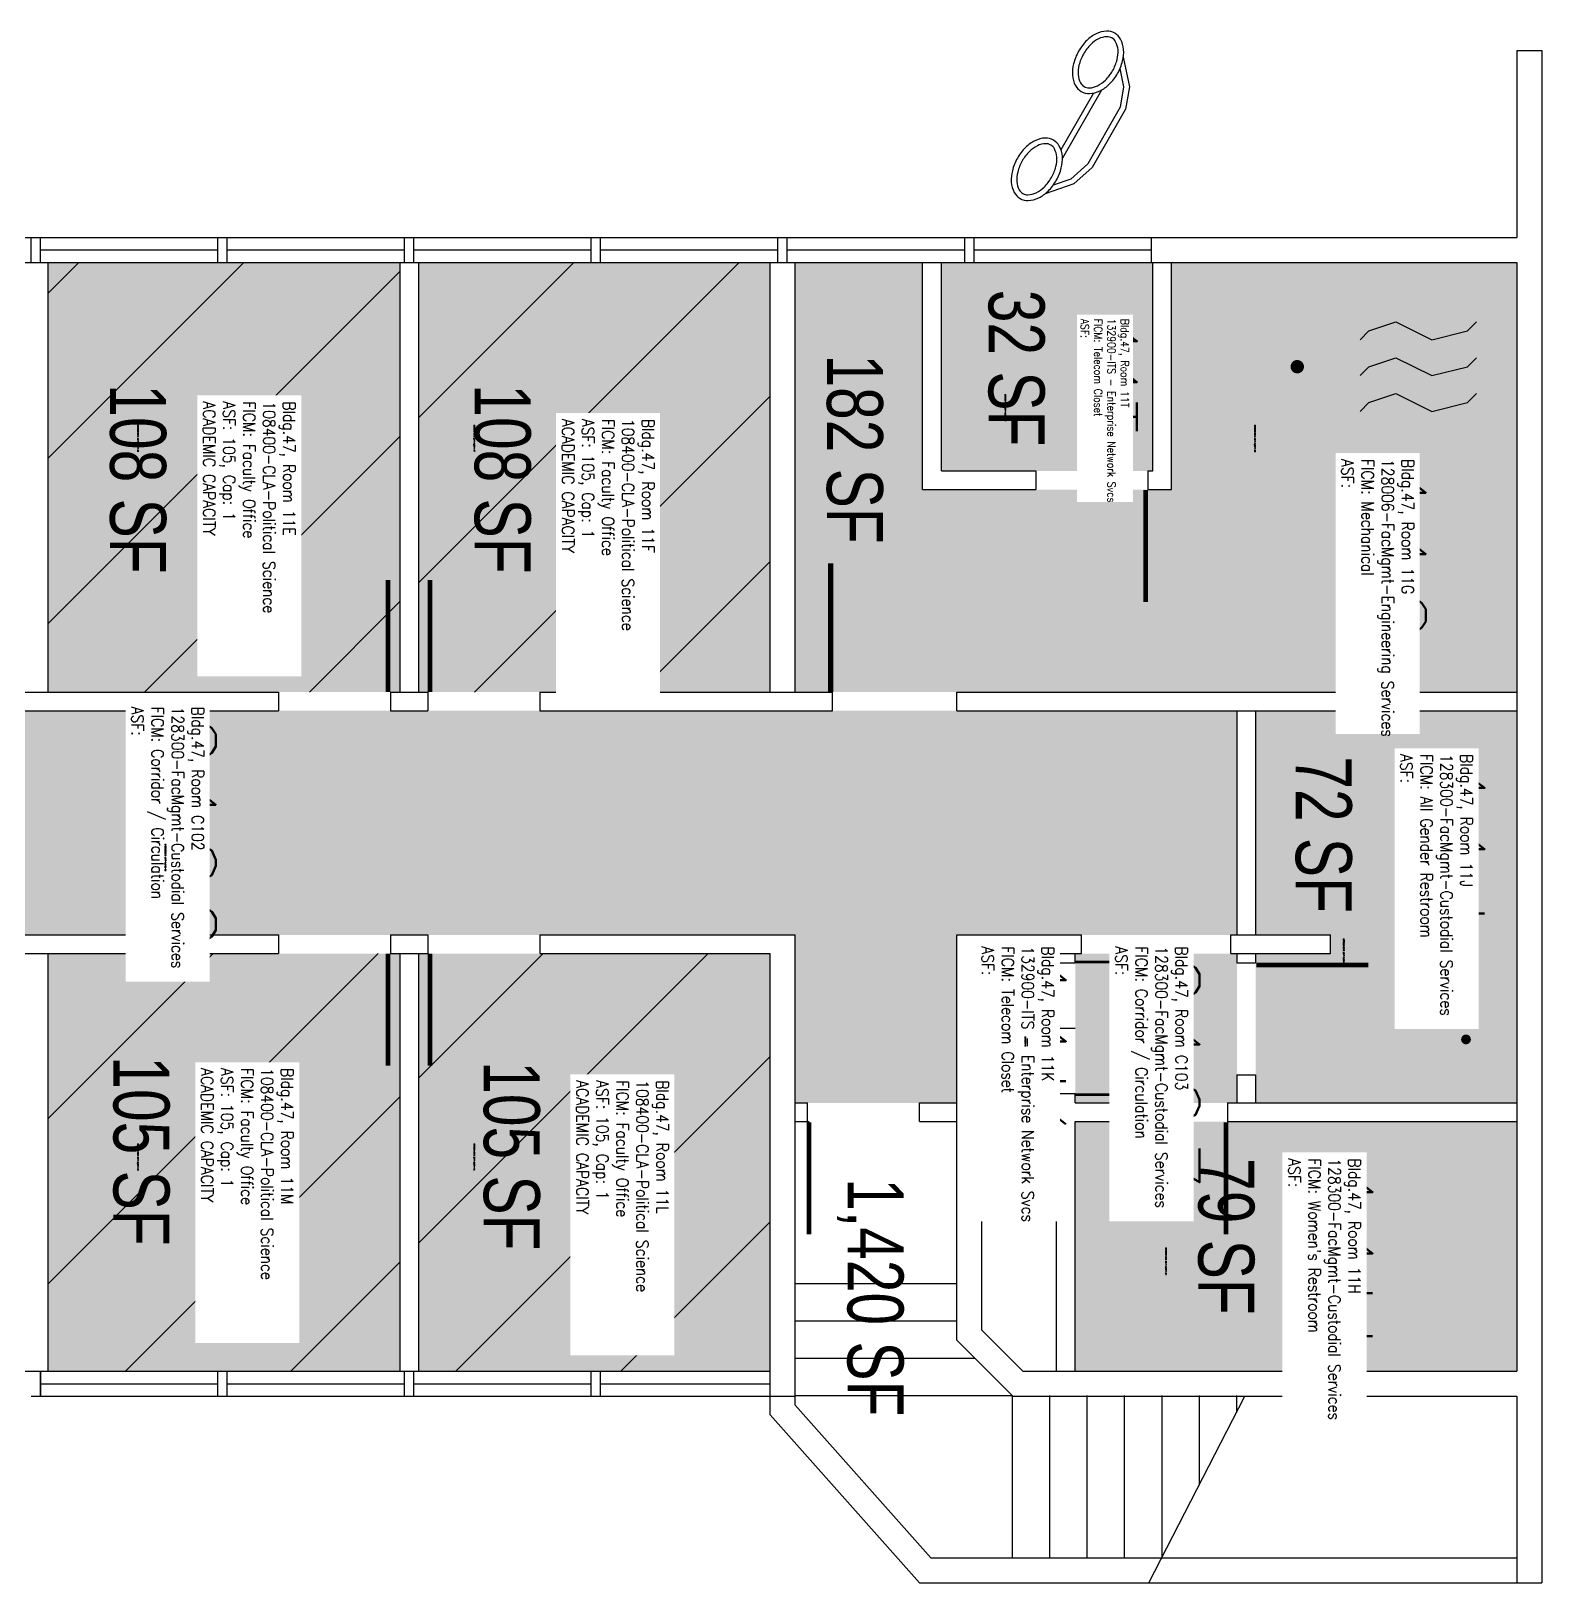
# Model space of a CAD drawing. Header units: inches. Extents: x -4 to 1564, y 0 to 1512.
# Drawn here: x 1078.5 to 1564, y 775.7 to 1274.2 of the extents above; entities that cross this region are included whole.
import ezdxf
from ezdxf.enums import TextEntityAlignment as Align

# ---------------------------------------------------------------- set-up
doc = ezdxf.new("R2010")
doc.units = ezdxf.units.IN
doc.header["$LTSCALE"] = 0.25
doc.header["$MEASUREMENT"] = 0
doc.layers.get('0').update_dxf_attribs({"linetype": 'CONTINUOUS'})
for name, color, linetype in [('A-DOOR', 2, 'CONTINUOUS'), ('A-FLOR', 3, 'CONTINUOUS'), ('A-GLAZ', 1, 'CONTINUOUS'), ('A-GLAZ-SILL', 2, 'CONTINUOUS'), ('A-IDEN-CNUM', 7, 'CONTINUOUS'), ('A-IDEN-ICON', 4, 'CONTINUOUS'), ('A-IDEN-RNUM', 7, 'CONTINUOUS'), ('A-IDEN-SNUM', 4, 'CONTINUOUS'), ('A-IDEN-VNUM', 4, 'CONTINUOUS'), ('A-WALL', 5, 'CONTINUOUS'), ('AREA-TEXT', 3, 'CONTINUOUS'), ('Rooms-Capacity', 4, 'CONTINUOUS'), ('Rooms-Category-Color', 7, 'CONTINUOUS'), ('Rooms-College-Color', 7, 'CONTINUOUS'), ('Rooms-Department-Color', 7, 'CONTINUOUS'), ('Rooms-Division-Color', 7, 'CONTINUOUS'), ('Rooms-Information', 7, 'CONTINUOUS')]:
    doc.layers.add(name, color=color, linetype=linetype)
doc.styles.add('AREA', font='arial.ttf', dxfattribs={"width": 0.75, "height": 18})
doc.styles.add('ROOMSNUMBER', font='txt.shx', dxfattribs={"height": 0.03})
doc.styles.add('ROOMVNUMBER', font='simplex.shx', dxfattribs={"width": 0.85})

# ---------------------------------------------------------------- blocks, each defined once
blk = doc.blocks.new('Cpmech')
at = {"color": 0, "linetype": 'ByBlock'}
for p, q in [((0.005, 0.025), (0.015, 0.035)), ((0.015, 0.035), (0.045, 0.045)), ((0.045, 0.045), (0.085, 0.025)), ((0.085, 0.025), (0.125, 0.035)), ((0.125, 0.035), (0.135, 0.045)), ((0.015, -0.005), (0.045, 0.005)), ((0.045, 0.005), (0.085, -0.015)), ((0.125, -0.005), (0.135, 0.005)), ((0.005, -0.015), (0.015, -0.005)), ((0.085, -0.015), (0.125, -0.005)), ((0.005, -0.055), (0.015, -0.045)), ((0.015, -0.045), (0.045, -0.035)), ((0.045, -0.035), (0.085, -0.055)), ((0.085, -0.055), (0.125, -0.045)), ((0.125, -0.045), (0.135, -0.035))]:
    blk.add_line(p, q, dxfattribs=at)
for points in [[(-0.025, -0.005, 0, 0.02, 0), (-0.025, 0.035, 0.02, 0.02, 0), (-0.025, 0.055, 0.02, 0, 0), (-0.025, 0.065, 0, 0, 0)], [(-0.025, -0.005, 0, 0.02, 0), (-0.025, -0.045, 0.02, 0.02, 0), (-0.025, -0.065, 0.02, 0, 0), (-0.025, -0.075, 0, 0, 0)]]:
    blk.add_lwpolyline(points, format="xyseb", dxfattribs=at)
at = {"color": 0, "linetype": 'ByBlock', "const_width": 0.015}
blk.add_lwpolyline([(-0.025, -0.005), (-0.065, -0.005)], dxfattribs=at)
at = {"color": 0, "linetype": 'ByBlock', "const_width": 0.0075}
blk.add_lwpolyline([(-0.0682, -0.0069, 1), (-0.0618, -0.0031, 1)], format="xyb", close=True, dxfattribs=at)
blk = doc.blocks.new('Cpwomen')
at = {"color": 0, "linetype": 'ByBlock', "const_width": 0.015}
blk.add_lwpolyline([(-0.0375, 0, 1), (0.0475, 0, 1)], format="xyb", close=True, dxfattribs=at)
for points in [[(0.005, -0.04), (0.005, -0.1)], [(-0.025, -0.07), (0.035, -0.07)]]:
    blk.add_lwpolyline(points, dxfattribs=at)
blk = doc.blocks.new('CPPHONE')
for p, q in [((0.0169, 0.0279), (-0.0182, -0.0329)), ((0.0096, 0.0252), (-0.0196, -0.0252))]:
    blk.add_line(p, q)
for points in [[(0.0288, 0.0786, 0.139889), (0.0216, 0.0804, 0.107118), (0.0122, 0.0781, 0.079812), (0.0039, 0.0722, 0.067459), (-0.0035, 0.0626, 0.067459), (-0.008, 0.0515, 0.079812), (-0.009, 0.0413, 0.107118), (-0.0064, 0.032, 0.139889), (-0.0012, 0.0267, 0.139889), (0.0061, 0.0248, 0.107118), (0.0155, 0.0272, 0.079812), (0.0238, 0.0331, 0.067459), (0.0312, 0.0426, 0.067459), (0.0357, 0.0538, 0.079812), (0.0367, 0.0639, 0.107118), (0.034, 0.0732, 0.139889)], [(0.0263, 0.0743, 0.139889), (0.0218, 0.0754, 0.107118), (0.0144, 0.0736, 0.079812), (0.0074, 0.0686, 0.067459), (0.0008, 0.0601, 0.067459), (-0.0032, 0.0502, 0.079812), (-0.004, 0.0417, 0.107118), (-0.0019, 0.0344, 0.139889), (0.0013, 0.031, 0.139889), (0.0059, 0.0298, 0.107118), (0.0133, 0.0317, 0.079812), (0.0203, 0.0367, 0.067459), (0.0268, 0.0451, 0.067459), (0.0309, 0.055, 0.079812), (0.0317, 0.0636, 0.107118), (0.0296, 0.0709, 0.139889)], [(-0.0262, -0.0167, 0.139889), (-0.0334, -0.0148, 0.107118), (-0.0428, -0.0172, 0.079812), (-0.0511, -0.0231, 0.067459), (-0.0585, -0.0326, 0.067459), (-0.063, -0.0438, 0.079812), (-0.064, -0.0539, 0.107118), (-0.0614, -0.0632, 0.139889), (-0.0562, -0.0686, 0.139889), (-0.0489, -0.0704, 0.107118), (-0.0395, -0.0681, 0.079812), (-0.0312, -0.0622, 0.067459), (-0.0238, -0.0526, 0.067459), (-0.0193, -0.0415, 0.079812), (-0.0183, -0.0313, 0.107118), (-0.021, -0.022, 0.139889)], [(-0.0287, -0.021, 0.139889), (-0.0332, -0.0198, 0.107118), (-0.0406, -0.0217, 0.079812), (-0.0476, -0.0267, 0.067459), (-0.0542, -0.0351, 0.067459), (-0.0582, -0.045, 0.079812), (-0.059, -0.0536, 0.107118), (-0.0569, -0.0609, 0.139889), (-0.0537, -0.0643, 0.139889), (-0.0491, -0.0654, 0.107118), (-0.0417, -0.0636, 0.079812), (-0.0347, -0.0586, 0.067459), (-0.0282, -0.0501, 0.067459), (-0.0241, -0.0402, 0.079812), (-0.0233, -0.0317, 0.107118), (-0.0254, -0.0244, 0.139889)]]:
    blk.add_lwpolyline(points, format="xyb", close=True)
for points in [[(0.0364, 0.0572), (0.0417, 0.0308), (0.0382, 0.0108), (0.0082, -0.0411), (-0.0083, -0.0558), (-0.0338, -0.0645)], [(0.0334, 0.047), (0.0366, 0.0307), (0.0334, 0.0126), (0.0043, -0.0379), (-0.0109, -0.0514), (-0.0265, -0.0567)]]:
    blk.add_lwpolyline(points)
blk = doc.blocks.new('CPBATH')
at = {"color": 0, "linetype": 'ByBlock', "const_width": 0.0127}
for points in [[(0.0571, 0.0168, 0.861492), (-0.0551, 0, 1)], [(0.0571, 0.0168, 0.729002), (-0.0084, -0.0042, 1)], [(-0.0551, 0, 0.726902), (0.0487, -0.0337, 1)], [(-0.0084, -0.0042, 0.609468), (0.0487, -0.0337, 1)]]:
    blk.add_lwpolyline(points, format="xyb", dxfattribs=at)
at = {"color": 0, "linetype": 'ByBlock', "const_width": 0.00637}
for points in [[(0.0544, 0.0152, 1), (0.0599, 0.0184, 1)], [(0.0459, -0.0353, 1), (0.0515, -0.0321, 1)]]:
    blk.add_lwpolyline(points, format="xyb", close=True, dxfattribs=at)

msp = doc.modelspace()

# ---------------------------------------------------------------- hatches: boundary and pattern name
at = {"layer": 'Rooms-Capacity'}
h = msp.add_hatch(dxfattribs=at)
h.set_pattern_fill('ANSI31', color=256, scale=300, style=0)
h.paths.add_polyline_path([(1197, 1199.92), (1141.5, 1199.92), (1138.5, 1199.92), (1083.96, 1199.92), (1083.96, 1061.89), (1197, 1061.89)])
h = msp.add_hatch(dxfattribs=at)
h.set_pattern_fill('ANSI31', color=256, scale=300, style=0)
h.paths.add_polyline_path([(1316, 1199.92), (1261.5, 1199.92), (1258.5, 1199.92), (1203, 1199.92), (1203, 1061.89), (1316, 1061.89)])
h = msp.add_hatch(dxfattribs=at)
h.set_pattern_fill('ANSI31', color=256, scale=300, style=0)
h.paths.add_polyline_path([(1197, 977.89), (1083.96, 977.89), (1083.96, 843.74), (1138.5, 843.74), (1141.5, 843.74), (1197, 843.74)])
h = msp.add_hatch(dxfattribs=at)
h.set_pattern_fill('ANSI31', color=256, scale=300, style=0)
h.paths.add_polyline_path([(1316, 977.89), (1203, 977.89), (1203, 843.74), (1258.5, 843.74), (1261.5, 843.74), (1316, 843.74)])
at = {"layer": 'Rooms-Category-Color', "true_color": 0xfa9ba3}
for points in [[(1197, 1199.92), (1141.5, 1199.92), (1138.5, 1199.92), (1083.96, 1199.92), (1083.96, 1061.89), (1197, 1061.89)], [(1316, 1199.92), (1261.5, 1199.92), (1258.5, 1199.92), (1203, 1199.92), (1203, 1061.89), (1316, 1061.89)], [(1197, 977.89), (1083.96, 977.89), (1083.96, 843.74), (1138.5, 843.74), (1141.5, 843.74), (1197, 843.74)], [(1316, 977.89), (1203, 977.89), (1203, 843.74), (1258.5, 843.74), (1261.5, 843.74), (1316, 843.74)]]:
    msp.add_hatch(color=241, dxfattribs=at).paths.add_polyline_path(points)
at = {"layer": 'Rooms-Category-Color', "true_color": 0xadadad}
for points in [[(1324, 1061.89), (1555.96, 1061.89), (1555.96, 1199.92), (1445, 1199.92), (1445, 1126.92), (1365, 1126.92), (1365, 1199.92), (1324, 1199.92)], [(1371, 1132.92), (1371, 1199.92), (1439, 1199.92), (1439, 1132.92)], [(1324, 983.89), (1324, 929.89), (1375.99, 929.89), (1375.99, 983.89), (1463.99, 983.89), (1465.96, 983.89), (1465.96, 1055.89), (661.04, 1055.89), (661.04, 1053.88), (661.04, 1039.89), (661.04, 1037.89), (661.04, 999.88), (661.04, 985.89), (661.04, 983.89)], [(1471.96, 1055.89), (1471.96, 983.89), (1496.03, 983.89), (1496.03, 977.89), (1471.96, 977.89), (1471.96, 929.89), (1555.96, 929.89), (1555.96, 1055.89)], [(1408.03, 977.89), (1384.03, 977.89), (1384.03, 929.89), (1408.03, 929.89)], [(1414.03, 929.89), (1426.96, 929.89), (1465.96, 929.89), (1465.96, 977.89), (1463.99, 977.89), (1414.03, 977.89)], [(1426.96, 923.89), (1414.03, 923.89), (1414.03, 843.74), (1555.96, 843.74), (1555.96, 923.89)]]:
    msp.add_hatch(color=253, dxfattribs=at).paths.add_polyline_path(points)
at = {"layer": 'Rooms-College-Color', "true_color": 0xb2d6e9}
for points in [[(1197, 1199.92), (1141.5, 1199.92), (1138.5, 1199.92), (1083.96, 1199.92), (1083.96, 1061.89), (1197, 1061.89)], [(1316, 1199.92), (1261.5, 1199.92), (1258.5, 1199.92), (1203, 1199.92), (1203, 1061.89), (1316, 1061.89)], [(1197, 977.89), (1083.96, 977.89), (1083.96, 843.74), (1138.5, 843.74), (1141.5, 843.74), (1197, 843.74)], [(1316, 977.89), (1203, 977.89), (1203, 843.74), (1258.5, 843.74), (1261.5, 843.74), (1316, 843.74)]]:
    msp.add_hatch(color=254, dxfattribs=at).paths.add_polyline_path(points)
at = {"layer": 'Rooms-College-Color', "true_color": 0xadadad}
for points in [[(1324, 1061.89), (1555.96, 1061.89), (1555.96, 1199.92), (1445, 1199.92), (1445, 1126.92), (1365, 1126.92), (1365, 1199.92), (1324, 1199.92)], [(1371, 1132.92), (1371, 1199.92), (1439, 1199.92), (1439, 1132.92)], [(1324, 983.89), (1324, 929.89), (1375.99, 929.89), (1375.99, 983.89), (1463.99, 983.89), (1465.96, 983.89), (1465.96, 1055.89), (661.04, 1055.89), (661.04, 1053.88), (661.04, 1039.89), (661.04, 1037.89), (661.04, 999.88), (661.04, 985.89), (661.04, 983.89)], [(1471.96, 1055.89), (1471.96, 983.89), (1496.03, 983.89), (1496.03, 977.89), (1471.96, 977.89), (1471.96, 929.89), (1555.96, 929.89), (1555.96, 1055.89)], [(1408.03, 977.89), (1384.03, 977.89), (1384.03, 929.89), (1408.03, 929.89)], [(1414.03, 929.89), (1426.96, 929.89), (1465.96, 929.89), (1465.96, 977.89), (1463.99, 977.89), (1414.03, 977.89)], [(1426.96, 923.89), (1414.03, 923.89), (1414.03, 843.74), (1555.96, 843.74), (1555.96, 923.89)]]:
    msp.add_hatch(color=253, dxfattribs=at).paths.add_polyline_path(points)
at = {"layer": 'Rooms-Department-Color', "true_color": 0xb2d6e9}
for points in [[(1197, 1199.92), (1141.5, 1199.92), (1138.5, 1199.92), (1083.96, 1199.92), (1083.96, 1061.89), (1197, 1061.89)], [(1316, 1199.92), (1261.5, 1199.92), (1258.5, 1199.92), (1203, 1199.92), (1203, 1061.89), (1316, 1061.89)], [(1197, 977.89), (1083.96, 977.89), (1083.96, 843.74), (1138.5, 843.74), (1141.5, 843.74), (1197, 843.74)], [(1316, 977.89), (1203, 977.89), (1203, 843.74), (1258.5, 843.74), (1261.5, 843.74), (1316, 843.74)]]:
    msp.add_hatch(color=254, dxfattribs=at).paths.add_polyline_path(points)
at = {"layer": 'Rooms-Department-Color', "true_color": 0xacacac}
for points in [[(1324, 1061.89), (1555.96, 1061.89), (1555.96, 1199.92), (1445, 1199.92), (1445, 1126.92), (1365, 1126.92), (1365, 1199.92), (1324, 1199.92)], [(1371, 1132.92), (1371, 1199.92), (1439, 1199.92), (1439, 1132.92)], [(1324, 983.89), (1324, 929.89), (1375.99, 929.89), (1375.99, 983.89), (1463.99, 983.89), (1465.96, 983.89), (1465.96, 1055.89), (661.04, 1055.89), (661.04, 1053.88), (661.04, 1039.89), (661.04, 1037.89), (661.04, 999.88), (661.04, 985.89), (661.04, 983.89)], [(1471.96, 1055.89), (1471.96, 983.89), (1496.03, 983.89), (1496.03, 977.89), (1471.96, 977.89), (1471.96, 929.89), (1555.96, 929.89), (1555.96, 1055.89)], [(1408.03, 977.89), (1384.03, 977.89), (1384.03, 929.89), (1408.03, 929.89)], [(1414.03, 929.89), (1426.96, 929.89), (1465.96, 929.89), (1465.96, 977.89), (1463.99, 977.89), (1414.03, 977.89)], [(1426.96, 923.89), (1414.03, 923.89), (1414.03, 843.74), (1555.96, 843.74), (1555.96, 923.89)]]:
    msp.add_hatch(color=253, dxfattribs=at).paths.add_polyline_path(points)
at = {"layer": 'Rooms-Division-Color', "true_color": 0xb2d6e9}
for points in [[(1197, 1199.92), (1141.5, 1199.92), (1138.5, 1199.92), (1083.96, 1199.92), (1083.96, 1061.89), (1197, 1061.89)], [(1316, 1199.92), (1261.5, 1199.92), (1258.5, 1199.92), (1203, 1199.92), (1203, 1061.89), (1316, 1061.89)], [(1197, 977.89), (1083.96, 977.89), (1083.96, 843.74), (1138.5, 843.74), (1141.5, 843.74), (1197, 843.74)], [(1316, 977.89), (1203, 977.89), (1203, 843.74), (1258.5, 843.74), (1261.5, 843.74), (1316, 843.74)]]:
    msp.add_hatch(color=254, dxfattribs=at).paths.add_polyline_path(points)
at = {"layer": 'Rooms-Division-Color', "true_color": 0xadadad}
for points in [[(1324, 1061.89), (1555.96, 1061.89), (1555.96, 1199.92), (1445, 1199.92), (1445, 1126.92), (1365, 1126.92), (1365, 1199.92), (1324, 1199.92)], [(1371, 1132.92), (1371, 1199.92), (1439, 1199.92), (1439, 1132.92)], [(1324, 983.89), (1324, 929.89), (1375.99, 929.89), (1375.99, 983.89), (1463.99, 983.89), (1465.96, 983.89), (1465.96, 1055.89), (661.04, 1055.89), (661.04, 1053.88), (661.04, 1039.89), (661.04, 1037.89), (661.04, 999.88), (661.04, 985.89), (661.04, 983.89)], [(1471.96, 1055.89), (1471.96, 983.89), (1496.03, 983.89), (1496.03, 977.89), (1471.96, 977.89), (1471.96, 929.89), (1555.96, 929.89), (1555.96, 1055.89)], [(1408.03, 977.89), (1384.03, 977.89), (1384.03, 929.89), (1408.03, 929.89)], [(1414.03, 929.89), (1426.96, 929.89), (1465.96, 929.89), (1465.96, 977.89), (1463.99, 977.89), (1414.03, 977.89)], [(1426.96, 923.89), (1414.03, 923.89), (1414.03, 843.74), (1555.96, 843.74), (1555.96, 923.89)]]:
    msp.add_hatch(color=253, dxfattribs=at).paths.add_polyline_path(points)

# ---------------------------------------------------------------- linework, layer by layer
at = {"layer": 'A-DOOR'}
for points in [[(1436.62, 1126.85, 1.5, 1.5, 0), (1436.62, 1090.85, 0, 0, 0), (1437.37, 1090.85, 0, 0, -0.414214), (1401.37, 1126.85, 0, 0, -0.414214)], [(1335.45, 1061.89, 1.73, 1.73, 0), (1335.45, 1103.29, 0, 0, 0), (1334.59, 1103.29, 0, 0, -0.414214), (1375.99, 1061.89, 0, 0, -0.414214)], [(1193.25, 1061.89, 1.5, 1.5, 0), (1193.25, 1097.89, 0, 0, 0), (1194, 1097.89, 0, 0, 0.414214), (1158, 1061.89, 0, 0, 0.414214)], [(1206.75, 1061.89, 1.5, 1.5, 0), (1206.75, 1097.89, 0, 0, 0), (1206, 1097.89, 0, 0, -0.414214), (1242, 1061.89, 0, 0, -0.414214)], [(1193.25, 977.89, 1.5, 1.5, 0), (1193.25, 941.89, 0, 0, 0), (1194, 941.89, 0, 0, -0.414214), (1158, 977.89, 0, 0, -0.414214)], [(1206.75, 977.89, 1.5, 1.5, 0), (1206.75, 941.89, 0, 0, 0), (1206, 941.89, 0, 0, 0.414214), (1242, 977.89, 0, 0, 0.414214)], [(1414.18, 975.19, 0.9, 0.9, 0), (1435.78, 975.19, 0, 0, 0), (1435.78, 975.64, 0, 0, -0.414214), (1414.03, 953.89, 0, 0, -0.414214)], [(1472.21, 974.16, 1.5, 1.5, 0), (1508.21, 974.16, 0, 0, 0), (1508.21, 974.91, 0, 0, -0.414214), (1471.96, 938.66, 0, 0, -0.414214)], [(1414.18, 932.59, 0.9, 0.9, 0), (1435.78, 932.59, 0, 0, 0), (1435.78, 932.14, 0, 0, 0.414214), (1414.03, 953.89, 0, 0, 0.414214)], [(1328.5, 923.64, 1.5, 1.5, 0), (1328.5, 887.64, 0, 0, 0), (1327.75, 887.64, 0, 0, 0.414214), (1364, 923.89, 0, 0, 0.414214)], [(1462.46, 923.64, 1.5, 1.5, 0), (1462.46, 887.64, 0, 0, 0), (1463.21, 887.64, 0, 0, -0.414214), (1426.96, 923.89, 0, 0, -0.414214)]]:
    msp.add_lwpolyline(points, format="xyseb", dxfattribs=at)
at = {"layer": 'A-FLOR'}
for p, q in [((1324, 871.89), (1375.99, 871.89)), ((1324, 859.89), (1375.99, 859.89)), ((1324, 847.89), (1381.8, 847.89)), ((1324, 835.89), (1393.8, 835.89)), ((1393.8, 835.89), (1393.8, 783.74, 0)), ((1405.8, 835.89), (1405.8, 783.74, 0)), ((1417.8, 835.89), (1417.8, 783.74, 0)), ((1429.8, 835.89), (1429.8, 783.74, 0)), ((1437.66, 775.7, 0), (1468.47, 835.7, 0)), ((1441.8, 835.89), (1441.8, 783.74, 0)), ((1453.8, 835.89), (1453.8, 807.13, 0)), ((1465.8, 835.89), (1465.8, 830.5))]:
    msp.add_line(p, q, dxfattribs=at)
at = {"layer": 'A-GLAZ'}
for p, q in [((1081.5, 1203.94, 0), (1138.5, 1203.94, 0)), ((1141.5, 1203.94, 0), (1198.5, 1203.94, 0)), ((1201.5, 1203.94, 0), (1258.5, 1203.94, 0)), ((1261.5, 1203.94, 0), (1318.5, 1203.94, 0)), ((1321.5, 1203.94, 0), (1378.54, 1203.94, 0)), ((1381.54, 1203.94, 0), (1438.54, 1203.94, 0)), ((1081.49, 839.68, 0), (1138.49, 839.68, 0)), ((1141.49, 839.68, 0), (1198.49, 839.68, 0)), ((1201.49, 839.68, 0), (1258.49, 839.68, 0)), ((1261.49, 839.68, 0), (1316, 839.68, 0))]:
    msp.add_line(p, q, dxfattribs=at)
at = {"layer": 'A-GLAZ-SILL'}
for p, q in [((1021.5, 1207.96), (1078.5, 1207.96)), ((1081.5, 1207.96), (1138.5, 1207.96)), ((1141.5, 1207.96), (1198.5, 1207.96)), ((1201.5, 1207.96), (1258.5, 1207.96)), ((1261.5, 1207.96), (1318.5, 1207.96)), ((1321.5, 1207.96), (1378.5, 1207.96)), ((1381.54, 1207.96), (1438.54, 1207.96)), ((1083.96, 1199.92), (1138.5, 1199.92)), ((1141.5, 1199.92), (1197, 1199.92)), ((1203, 1199.92), (1258.5, 1199.92)), ((1261.5, 1199.92), (1316.04, 1199.92)), ((1324, 1199.92), (1378.54, 1199.92)), ((1381.54, 1199.92), (1438.54, 1199.92)), ((1083.96, 843.74), (1138.5, 843.74)), ((1141.5, 843.74), (1197, 843.74)), ((1203, 843.74), (1258.5, 843.74)), ((1261.5, 843.74), (1316, 843.74)), ((1081.5, 835.66), (1138.5, 835.66)), ((1141.5, 835.66), (1198.5, 835.66)), ((1201.5, 835.66), (1258.5, 835.66)), ((1261.5, 835.66), (1316, 835.66))]:
    msp.add_line(p, q, dxfattribs=at)
at = {"layer": 'A-WALL'}
for p, q in [((1555.96, 1267.96, 0), (1555.96, 1207.96, 0)), ((1555.96, 1267.96), (1564, 1267.96)), ((1564, 1267.96, 0), (1564, 775.7, 0)), ((1078.5, 1199.92), (1078.5, 1208)), ((1078.5, 1207.96), (1081.5, 1207.96)), ((1081.5, 1199.92), (1081.5, 1208)), ((1138.5, 1199.92), (1138.5, 1208)), ((1138.5, 1207.96), (1141.5, 1207.96)), ((1141.5, 1199.92), (1141.5, 1208)), ((1198.5, 1199.92), (1198.5, 1208)), ((1198.5, 1207.96), (1201.5, 1207.96)), ((1201.5, 1199.92), (1201.5, 1208)), ((1258.5, 1199.92), (1258.5, 1208)), ((1258.5, 1207.96), (1261.5, 1207.96)), ((1261.5, 1199.92), (1261.5, 1208)), ((1318.5, 1199.92), (1318.5, 1208)), ((1318.5, 1207.96), (1321.5, 1207.96)), ((1321.5, 1199.92), (1321.5, 1208)), ((1378.54, 1199.92), (1378.54, 1208)), ((1378.54, 1207.96), (1381.54, 1207.96)), ((1381.54, 1199.92), (1381.54, 1208)), ((1438.54, 1199.92), (1438.54, 1208)), ((1438.54, 1207.96), (1555.96, 1207.96)), ((1076.04, 1199.92), (1083.96, 1199.92)), ((1083.96, 1061.89), (1083.96, 1199.92)), ((1138.5, 1199.92), (1141.5, 1199.92)), ((1197, 1199.92), (1203, 1199.92)), ((1197, 1199.92), (1197, 1061.89)), ((1203, 1199.92), (1203, 1061.89)), ((1258.5, 1199.92), (1261.5, 1199.92)), ((1316, 1061.89), (1316, 1199.92)), ((1316.04, 1199.92), (1323.96, 1199.92)), ((1324, 1061.89), (1324, 1199.92)), ((1365, 1126.92), (1365, 1199.92)), ((1371, 1132.92), (1371, 1199.92)), ((1378.54, 1199.92), (1381.54, 1199.92)), ((1438.54, 1199.92), (1555.96, 1199.92)), ((1439, 1132.92), (1439, 1199.92)), ((1445, 1126.92), (1445, 1199.92)), ((1555.96, 1199.92, 0), (1555.96, 843.74, 0)), ((1371, 1132.92), (1401.37, 1132.92)), ((1401.37, 1132.92, 0), (1401.37, 1126.92, 0)), ((1437.37, 1132.92, 0), (1437.37, 1126.92, 0)), ((1437.37, 1132.92), (1439, 1132.92)), ((1365, 1126.92), (1401.37, 1126.92)), ((1437.37, 1126.92), (1445, 1126.92)), ((1002, 1061.89), (1158, 1061.89)), ((1158, 1061.89), (1158, 1055.89)), ((1194, 1061.89), (1194, 1055.89)), ((1194, 1061.89), (1206, 1061.89)), ((1206, 1061.89), (1206, 1055.89)), ((1242, 1061.89), (1242, 1055.89)), ((1242, 1061.89), (1336, 1061.89)), ((1336, 1055.89), (1336, 1061.89)), ((1375.99, 1055.89), (1375.99, 1061.89)), ((1375.99, 1061.89), (1555.96, 1061.89)), ((1002, 1055.89), (1158, 1055.89)), ((1194, 1055.89), (1206, 1055.89)), ((1242, 1055.89), (1336, 1055.89)), ((1375.99, 1055.89), (1555.96, 1055.89)), ((1465.96, 1055.89, 0), (1465.96, 983.89, 0)), ((1471.96, 1055.89, 0), (1471.96, 983.89, 0)), ((1002, 983.89), (1158, 983.89)), ((1158, 983.89, 0), (1158, 977.89, 0)), ((1194, 983.89, 0), (1194, 977.89, 0)), ((1194, 983.89), (1206, 983.89)), ((1206, 983.89, 0), (1206, 977.89, 0)), ((1242, 983.89, 0), (1242, 977.89, 0)), ((1242, 983.89), (1324, 983.89)), ((1324, 832.81, 0), (1324, 983.89)), ((1375.99, 853.7, 0), (1375.99, 983.89)), ((1375.99, 983.89), (1415.99, 983.89)), ((1415.99, 977.89), (1415.99, 983.89)), ((1463.99, 977.89), (1463.99, 983.89)), ((1463.99, 983.89), (1496.03, 983.89)), ((1496.03, 977.89), (1496.03, 983.89)), ((1002, 977.89), (1158, 977.89)), ((1083.96, 843.85), (1083.96, 977.89)), ((1194, 977.89), (1206, 977.89)), ((1197, 977.89, 0), (1197, 843.74, 0)), ((1203, 977.89, 0), (1203, 843.74, 0)), ((1242, 977.89), (1316, 977.89)), ((1316, 829.7, 0), (1316, 977.89)), ((1384.03, 856.86, 0), (1384.03, 977.89)), ((1384.03, 977.89), (1415.99, 977.89)), ((1408.03, 974.89), (1408.03, 977.89)), ((1414.03, 974.89), (1414.03, 977.89)), ((1463.99, 977.89), (1496.03, 977.89)), ((1465.96, 977.89, 0), (1465.96, 974.89, 0)), ((1471.96, 977.89, 0), (1471.96, 974.89, 0)), ((1408.03, 974.89), (1414.03, 974.89)), ((1465.96, 974.89), (1471.96, 974.89)), ((1408.03, 953.89), (1414.03, 953.89)), ((1465.96, 938.89), (1471.96, 938.89)), ((1465.96, 938.89, 0), (1465.96, 929.89, 0)), ((1471.96, 938.89, 0), (1471.96, 929.89, 0)), ((1408.03, 929.89), (1408.03, 932.89)), ((1408.03, 932.89), (1414.03, 932.89)), ((1414.03, 929.89), (1414.03, 932.89)), ((1324, 929.89), (1328, 929.89)), ((1328, 923.89), (1328, 929.89)), ((1364, 923.89), (1364, 929.89)), ((1364, 929.89), (1375.99, 929.89)), ((1384.03, 929.89), (1408.03, 929.89)), ((1414.03, 929.89), (1426.96, 929.89)), ((1426.96, 929.89, 0), (1426.96, 923.89, 0)), ((1462.96, 929.89, 0), (1462.96, 923.89, 0)), ((1462.96, 929.89), (1555.96, 929.89)), ((1324, 923.89), (1328.5, 923.89)), ((1364, 923.89), (1375.99, 923.89)), ((1384.03, 923.89), (1408.03, 923.89)), ((1408.03, 843.74, 0), (1408.03, 923.89)), ((1414.03, 843.74, 0), (1414.03, 923.89)), ((1414.03, 923.89), (1426.96, 923.89)), ((1462.96, 923.89), (1555.96, 923.89)), ((1393.99, 835.7), (1375.99, 853.7, 0)), ((1397.15, 843.74, 0), (1384.03, 856.86, 0)), ((1076.04, 843.74), (1083.96, 843.74)), ((1081.5, 835.66), (1081.5, 843.74)), ((1081.5, 843.74), (1081.5, 835.66)), ((1138.5, 835.66), (1138.5, 843.74)), ((1138.5, 843.74), (1141.5, 843.74)), ((1141.5, 835.66), (1141.5, 843.74)), ((1197, 843.74), (1203, 843.74)), ((1198.5, 835.66), (1198.5, 843.74)), ((1201.5, 835.66), (1201.5, 843.74)), ((1258.5, 835.66), (1258.5, 843.74)), ((1258.5, 843.74), (1261.5, 843.74)), ((1261.5, 835.66), (1261.5, 843.74)), ((1397.15, 843.74, 0), (1555.96, 843.74, 0)), ((1078.5, 835.66), (1081.5, 835.66)), ((1138.5, 835.66), (1141.5, 835.66)), ((1198.5, 835.66), (1201.5, 835.66)), ((1258.5, 835.66), (1261.5, 835.66)), ((1316, 835.66), (1324, 835.66, 0)), ((1367.6, 783.74, 0), (1324, 832.81, 0)), ((1393.99, 835.7, 0), (1555.96, 835.7, 0)), ((1555.96, 835.7, 0), (1555.96, 775.7, 0)), ((1363.99, 775.7, 0), (1316, 829.7, 0)), ((1367.6, 783.74, 0), (1555.96, 783.74, 0)), ((1363.99, 775.7, 0), (1555.96, 775.7, 0)), ((1555.96, 775.7, 0), (1564, 775.7, 0))]:
    msp.add_line(p, q, dxfattribs=at)

# ---------------------------------------------------------------- block references
at = {"layer": 'A-IDEN-ICON', "xscale": 360.0000000025632, "yscale": 360.0000000025632, "zscale": 360.0000000025632, "rotation": 0.1959893751911952}
msp.add_blockref('CPPHONE', (1416.44, 1245.22), dxfattribs=at)
at = {"layer": 'A-IDEN-ICON'}
for name, p, xscale, yscale, zscale in [('Cpmech', (1504.09, 1167.85), 288, 288, 288), ('CPBATH', (1527.7, 958.52), 244, 244, 244), ('Cpwomen', (1533.9, 887.36), 288, 288, 288)]:
    msp.add_blockref(name, p, dxfattribs=dict(at, xscale=xscale, yscale=yscale, zscale=zscale))

# ---------------------------------------------------------------- texts
at = {"layer": 'A-IDEN-CNUM', "style": 'ROOMSNUMBER'}
for s, p in [('CAD #047-0_0011-0T', (1391.41, 1154.53)), ('CAD #047-0_0011-0E', (1112.69, 1144.7)), ('CAD #047-0_0011-0F', (1220.73, 1144.7)), ('CAD #047-0_0011-0G', (1471.59, 1144.7)), ('CAD #047-0_C102-00', (1121.52, 1010.1)), ('CAD #047-0_0011-0J', (1500.14, 979.63)), ('CAD #047-0_C103-00', (1447.25, 955.53)), ('CAD #047-0_0011-0K', (1397.79, 948.22)), ('CAD #047-0_0011-0M', (1112.69, 913.85)), ('CAD #047-0_0011-0L', (1220.73, 913.85)), ('CAD #047-0_0011-0H', (1443.01, 880.35))]:
    msp.add_text(s, height=0.36, rotation=270, dxfattribs=at).set_placement(p)
at = {"layer": 'A-IDEN-RNUM', "style": 'ROOMSNUMBER'}
for s, p in [('0011-T0', (1391.41, 1157.53)), ('0011-E0', (1112.69, 1147.7)), ('0011-F0', (1220.73, 1147.7)), ('0011-G0', (1471.59, 1147.7)), ('C102-00', (1121.52, 1013.1)), ('0011-J0', (1500.14, 982.63)), ('C103-00', (1447.25, 958.53)), ('0011-K0', (1397.79, 951.22)), ('0011-M0', (1112.69, 916.85)), ('0011-L0', (1220.73, 916.85)), ('0011-H0', (1443.01, 883.35))]:
    msp.add_text(s, height=0.36, rotation=270, dxfattribs=at).set_placement(p)
at = {"layer": 'A-IDEN-SNUM', "style": 'ROOMSNUMBER'}
for s, p in [('04700011T0', (1391.41, 1157.53)), ('04700011E0', (1112.69, 1147.7)), ('04700011F0', (1220.73, 1147.7)), ('04700011G0', (1471.59, 1147.7)), ('0470C10200', (1121.52, 1013.1)), ('04700011J0', (1500.14, 982.63)), ('0470C10300', (1447.25, 958.53)), ('04700011K0', (1397.79, 951.22)), ('04700011M0', (1112.69, 916.85)), ('04700011L0', (1220.73, 916.85)), ('04700011H0', (1443.01, 883.35))]:
    msp.add_text(s, height=0.36, rotation=270, dxfattribs=at).set_placement(p)
at = {"layer": 'A-IDEN-VNUM', "style": 'ROOMVNUMBER', "width": 0.85}
for s, height, p in [('11T', 18, (1415.84, 1181.81)), ('11E', 27, (1133.84, 1155.23)), ('11F', 27, (1249.12, 1149.62)), ('11G', 27, (1499.63, 1136.72)), ('C102', 27, (1110.83, 1057.17)), ('11J', 27, (1518.56, 1041.93)), ('C103', 27, (1426.96, 980.16)), ('11K', 27, (1384.03, 980.16)), ('11M', 27, (1133.18, 941.07)), ('11L', 27, (1253.73, 937.16)), ('11H', 27, (1482.55, 912.06))]:
    msp.add_text(s, height=height, rotation=270, dxfattribs=at).set_placement(p)
at = {"layer": 'AREA-TEXT', "style": 'AREA', "width": 0.75}
for s, p in [('32 SF', (1395.18, 1165.95)), ('182 SF', (1343.22, 1139.95)), ('108 SF', (1112.9, 1130.34)), ('108 SF', (1230.05, 1130.34)), ('72 SF', (1493.89, 1016.11)), ('17 SF', (1441.44, 958.22)), ('8 SF', (1397.61, 952.74)), ('105 SF', (1113.99, 914.47)), ('105 SF', (1232.98, 912.91)), ('79 SF', (1462.58, 887.02)), ('1,420 SF', (1349.85, 867.46))]:
    msp.add_text(s, height=18, rotation=270, dxfattribs=at).set_placement(p, align=Align.MIDDLE_CENTER)

# ---------------------------------------------------------------- next in the draw order: texts
at = {"layer": 'Rooms-Information', "attachment_point": 7, "rotation": 270, "style": 'ROOMVNUMBER', "bg_fill": 3, "box_fill_scale": 1.5, "bg_fill_color": 256, "bg_fill_true_color": 13158600, "bg_fill_transparency": 0}
for s, insert, char_height, width in [('Bldg.47, Room 11T^M^J132900-ITS - Enterprise Network Svcs^M^JFICM: Telecom Closet^M^JASF: ', (1415.84, 1181.81), 2.5714, 57.6), ('Bldg.47, Room 11E^M^J108400-CLA-Political Science^M^JFICM: Faculty Office^M^JASF: 105, Cap: 1^M^JACADEMIC CAPACITY', (1133.84, 1155.23), 3.85714, 86.4), ('Bldg.47, Room 11F^M^J108400-CLA-Political Science^M^JFICM: Faculty Office^M^JASF: 105, Cap: 1^M^JACADEMIC CAPACITY', (1249.12, 1149.62), 3.85714, 86.4), ('Bldg.47, Room 11G^M^J128006-FacMgmt-Engineering Services^M^JFICM: Mechanical^M^JASF: ', (1499.63, 1136.72), 3.8571, 86.4), ('Bldg.47, Room C102^M^J128300-FacMgmt-Custodial Services^M^JFICM: Corridor / Circulation^M^JASF: ', (1110.83, 1057.17), 3.8571, 86.4), ('Bldg.47, Room 11J^M^J128300-FacMgmt-Custodial Services^M^JFICM: All Gender Restroom^M^JASF: ', (1518.56, 1041.93), 3.8571, 86.4), ('Bldg.47, Room 11K^M^J132900-ITS - Enterprise Network Svcs^M^JFICM: Telecom Closet^M^JASF: ', (1384.03, 980.16), 3.8571, 86.4), ('Bldg.47, Room C103^M^J128300-FacMgmt-Custodial Services^M^JFICM: Corridor / Circulation^M^JASF: ', (1426.96, 980.16), 3.8571, 86.4), ('Bldg.47, Room 11M^M^J108400-CLA-Political Science^M^JFICM: Faculty Office^M^JASF: 105, Cap: 1^M^JACADEMIC CAPACITY', (1133.18, 941.07), 3.85714, 86.4), ('Bldg.47, Room 11L^M^J108400-CLA-Political Science^M^JFICM: Faculty Office^M^JASF: 105, Cap: 1^M^JACADEMIC CAPACITY', (1253.73, 937.16), 3.85714, 86.4), ("Bldg.47, Room 11H^M^J128300-FacMgmt-Custodial Services^M^JFICM: Women's Restroom^M^JASF: ", (1482.55, 912.06), 3.8571, 86.4)]:
    msp.add_mtext(s, dxfattribs=dict(at, insert=insert, char_height=char_height, width=width))

doc.saveas('drawing.dxf')
